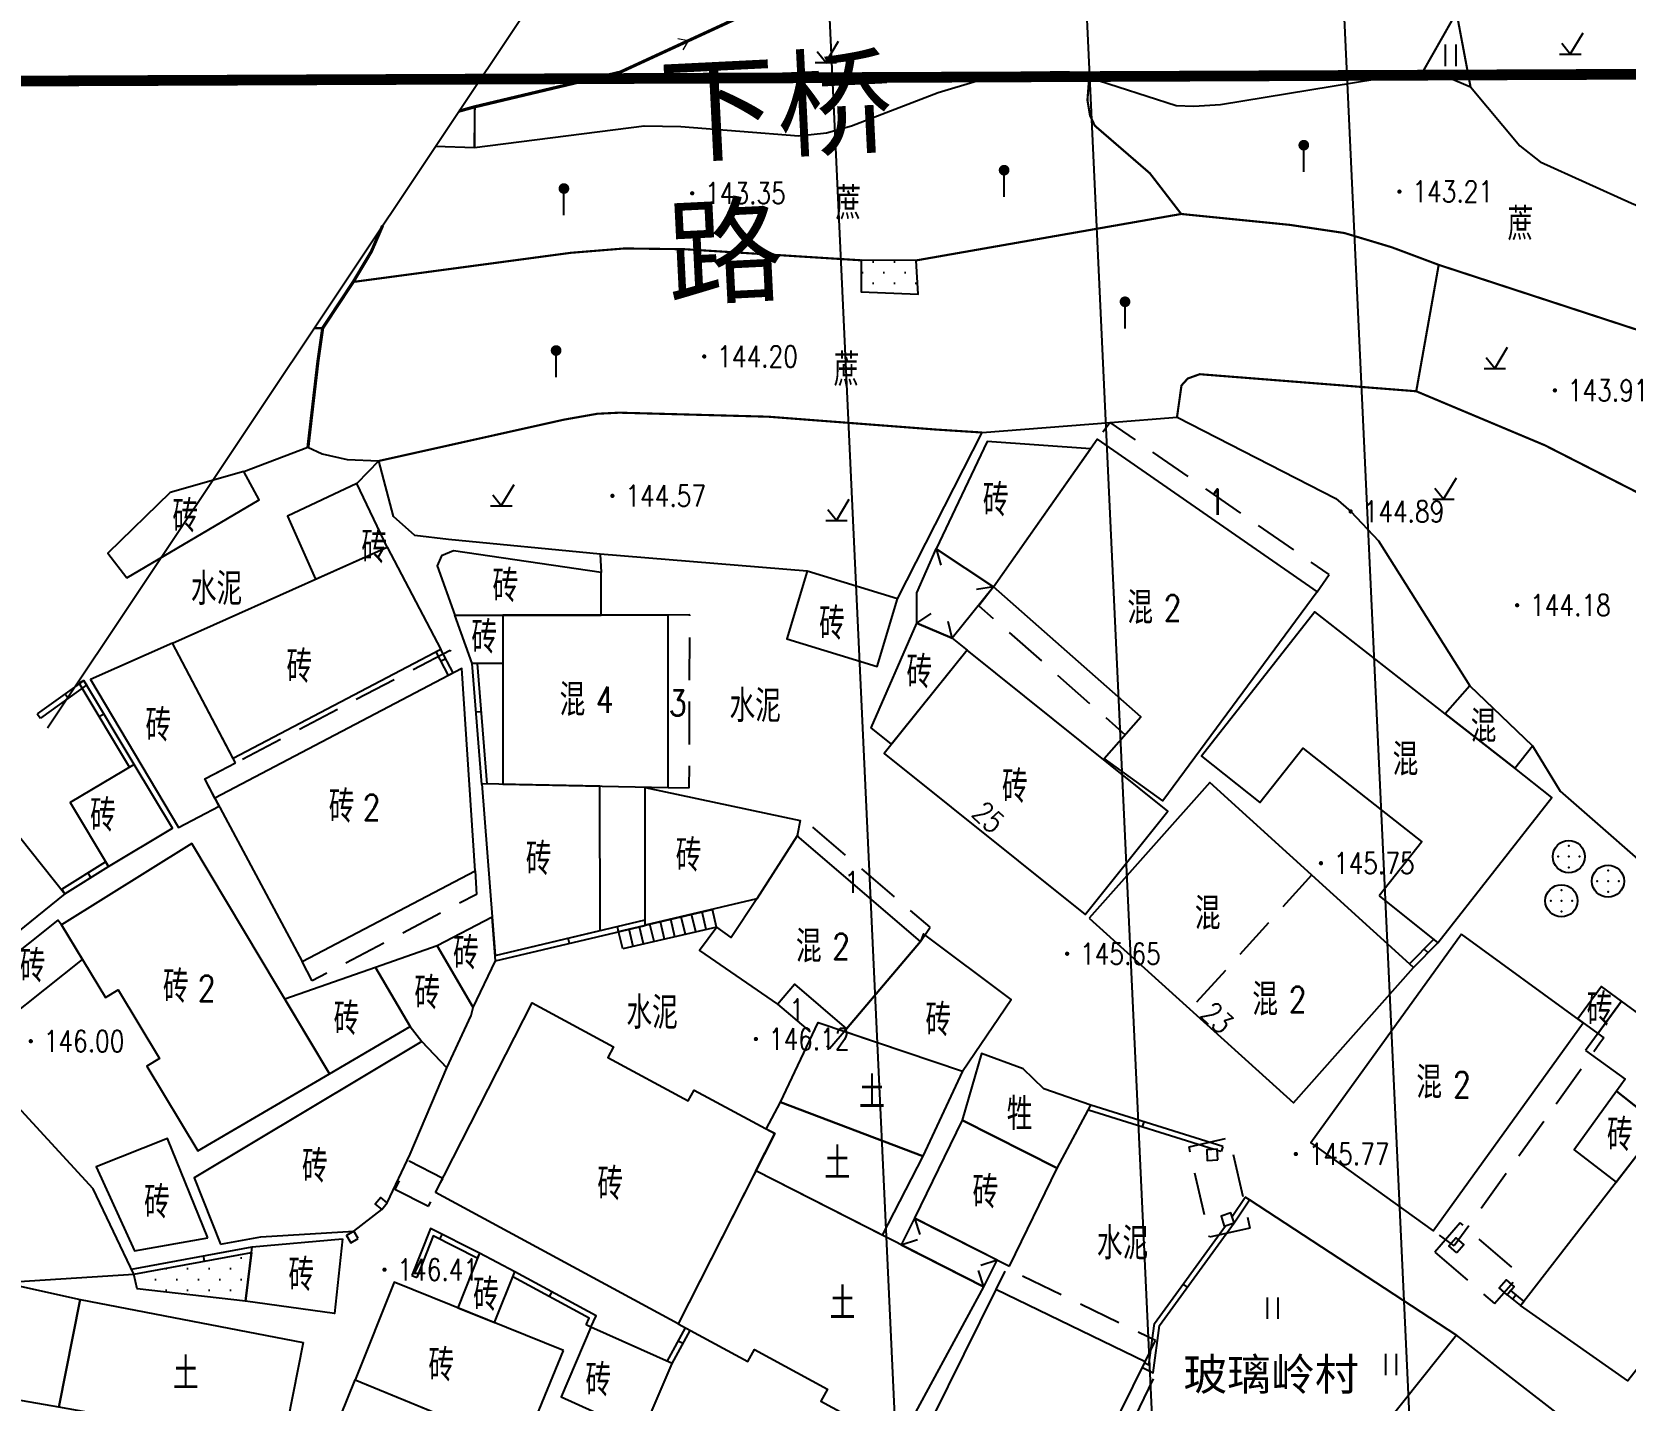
# Model space of a CAD drawing. Extents: x 529262 to 576451, y 2694391 to 2717535.
# Drawn here: x 567209.2 to 567283.6, y 2709296.9 to 2709360.8 of the extents above; entities that cross this region are included whole.
import ezdxf
from ezdxf.enums import TextEntityAlignment as Align
from ezdxf.xclip import XClip

# ---------------------------------------------------------------- set-up
doc = ezdxf.new("R2010")
doc.units = 0
doc.header["$XCLIPFRAME"] = 0
doc.linetypes.add('X3', pattern=[5, 4, -1])
doc.linetypes.add('X5', pattern=[3, 2, -1])
for name, color, linetype in [('DLDW', 8, 'Continuous'), ('DLSS', 4, 'Continuous'), ('DMTZ', 8, 'Continuous'), ('GCD', 8, 'Continuous'), ('JMD', 8, 'Continuous'), ('PP-COM', 7, 'Continuous'), ('RD-中线', 40, 'Continuous'), ('RD-红线', 7, 'Continuous'), ('RD-路名', 7, 'Continuous'), ('ZBTZ', 8, 'Continuous'), ('ZJ', 7, 'Continuous')]:
    doc.layers.add(name, color=color, linetype=linetype)
doc.layers.add('SXSS', color=5, linetype='Continuous', lineweight=0)
doc.styles.add('HZ', font='rs.shx', dxfattribs={"width": 0.8, "bigfont": 'hztxt.shx'})
doc.styles.add('宋体', font='', dxfattribs={"width": 0.75})
doc.styles.add('黑体', font='simhei.ttf')
doc.styles.get('宋体').set_extended_font_data('SimSun')
doc.linetypes.add('10421', pattern='A,2,[150,AAA.SHX,S=0.5,R=0,X=0,Y=0.5],1e-11', length=2)
doc.linetypes.add('10422', pattern='A,0.75,[150,AAA.SHX,S=0.5,R=0,X=0,Y=0.5],1.5,[177,AAA.SHX,S=1,R=0,X=0,Y=0.4],0.75', length=3)
doc.linetypes.add('1161', pattern='A,0,[149,AAA.SHX,S=0.15,R=0,X=0,Y=0],-1.6', length=1.6)
pattern_1 = [(0, (114.99765, 2.56804), (0.5, 0.5), [0, -1]), (0, (115.49765, 3.06804), (0.5, 0.5), [0, -1])]

# ---------------------------------------------------------------- blocks, each defined once
blk = doc.blocks.new('A$C19FD0107')
at = {"layer": 'RD-中线', "color": 8, "linetype": 'Continuous', "flags": 128}
blk.add_lwpolyline([(-3741.979, 15023.644), (-3727.148, 14704.886)], dxfattribs=at)
for points in [[(-4490.734, 14139.438, 0), (-4490.29, 14139.417)], [(-3818.251, 14086.168, 0), (-3817.74, 14086.169)]]:
    blk.add_lwpolyline(points, format="xyb", dxfattribs=at)
at = {"layer": 'RD-红线', "color": 8, "linetype": 'Continuous', "flags": 128}
for points in [[(-3752.515, 14991.884), (-3752.375, 14988.885), (-3740.657, 14737.033)], [(-3728.443, 14990.906), (-3728.303, 14987.898), (-3716.615, 14736.686)]]:
    blk.add_lwpolyline(points, dxfattribs=at)
blk = doc.blocks.new('gc123')
at = {"color": 8}
for p, q in [((0, 0), (1.2, 2)), ((-1, 0), (1, 0)), ((0, 0), (-0.8, 1))]:
    blk.add_line(p, q, dxfattribs=at)
blk = doc.blocks.new('gc178')
at = {"color": 8, "linetype": 'Continuous'}
blk.add_circle((0, 0), 1.5, dxfattribs=at)
for p in [(-1, 0), (0, 1), (0, 0), (1, 0), (0, -1)]:
    blk.add_point(p, dxfattribs=at)
blk = doc.blocks.new('gc121')
at = {"color": 8}
for p, q in [((-0.5, -1), (-0.5, 1)), ((0.5, -1), (0.5, 1))]:
    blk.add_line(p, q, dxfattribs=at)
blk = doc.blocks.new('gc165')
at = {"color": 8}
blk.add_line((0, 0), (0, 2), dxfattribs=at)
at = {"color": 8, "const_width": 0.5}
blk.add_lwpolyline([(-0.25, 2.5, 1), (0.25, 2.5, 1)], format="xyb", close=True, dxfattribs=at)
blk = doc.blocks.new('gc086')
at = {"color": 8}
for p, q in [((0, 0), (7, 0)), ((7, 0), (6.18, 0.57)), ((7, 0), (6.18, -0.57))]:
    blk.add_line(p, q, dxfattribs=at)
blk = doc.blocks.new('GC200')
at = {"linetype": 'Continuous', "const_width": 0.2, "flags": 128}
blk.add_lwpolyline([(-0.1, 0, 1), (0.1, 0, 1)], format="xyb", close=True, dxfattribs=at)

msp = doc.modelspace()

# ---------------------------------------------------------------- hatches: boundary and pattern name
at = {"layer": 'DLDW', "linetype": 'Continuous'}
h = msp.add_hatch(dxfattribs=at)
h.set_pattern_fill('1061', color=256, scale=0.5, style=0)
h.set_pattern_definition(pattern_1)
h.paths.add_polyline_path([(567247.94, 2709350.136), (567247.946, 2709348.669), (567250.607, 2709348.56), (567250.502, 2709350.13)])
h = msp.add_hatch(dxfattribs=at)
h.set_pattern_fill('1061', color=256, scale=0.5, style=0)
h.set_pattern_definition(pattern_1)
h.paths.add_polyline_path([(567219.204, 2709301.553), (567214.141, 2709302.118), (567213.987, 2709302.804), (567219.485, 2709303.826)])

# ---------------------------------------------------------------- linework, layer by layer
at = {"color": 8, "linetype": 'Continuous', "flags": 128}
msp.add_lwpolyline([(567209.956, 2709328.306), (567242.359, 2709376.873), (567237.386, 2709487.838), (567226.241, 2709566.338), (567250.471, 2709637.466), (567310.691, 2709648.291), (567365.176, 2709659.753), (567568.23, 2709904.38), (567652.452, 2709866.094), (567570.025, 2709683.533), (567490.632, 2709613.794), (567456.674, 2709542.126), (567415.71, 2709492.593), (567416.103, 2709370.575), (567398.267, 2709255.857), (567341.513, 2709220.051), (567319.6, 2709121.447), (567354.869, 2709007.157), (567377.977, 2708907.793), (567342.698, 2708646.362), (567189.906, 2708654.057), (567219.676, 2708986.987), (567146.446, 2709250.882)], dxfattribs=at)
at = {"const_width": 0.5}
msp.add_lwpolyline([(567047.338, 2709357.825), (567047.547, 2708657.021), (567373.419, 2708657.069), (567373.438, 2708730.216), (567619.122, 2708730.227), (567619.011, 2709360.226), (567047.338, 2709357.825)], dxfattribs=at)
at = {"layer": 'DLDW', "linetype": 'Continuous', "flags": 128}
for points, elevation in [([(567247.94, 2709350.136), (567247.946, 2709348.669), (567250.607, 2709348.56), (567250.502, 2709350.13)], 143.885), ([(567257.086, 2709307.759), (567258.665, 2709310.696), (567256.463, 2709311.464), (567255.502, 2709312.398), (567253.554, 2709313.111), (567252.652, 2709310.003)], 146.521), ([(567219.204, 2709301.553), (567214.141, 2709302.118), (567213.987, 2709302.804), (567219.485, 2709303.826)], 146.563)]:
    msp.add_lwpolyline(points, close=True, dxfattribs=dict(at, elevation=elevation))
at = {"layer": 'DLSS', "linetype": 'X3', "const_width": 0.15, "elevation": 143.883, "flags": 128}
msp.add_lwpolyline([(567225.597, 2709351.749), (567225.069, 2709350.534), (567224.225, 2709349.125), (567222.801, 2709346.97), (567222.579, 2709345.418), (567222.115, 2709341.419)], dxfattribs=at)
at = {"layer": 'DMTZ', "linetype": '10421', "flags": 128}
for points, elevation in [([(567229.886, 2709355.403), (567237.805, 2709356.41), (567239.521, 2709356.381), (567245.029, 2709355.945), (567246.314, 2709356.081), (567247.484, 2709356.406), (567251.526, 2709357.965), (567253.355, 2709358.506), (567254.45, 2709358.701), (567256.755, 2709358.929), (567257.649, 2709358.928), (567258.582, 2709358.666), (567262.641, 2709357.366), (567263.47, 2709357.335), (567264.712, 2709357.407), (567273.056, 2709358.774), (567274.122, 2709358.874), (567275.325, 2709358.681), (567276.384, 2709358.239), (567278.693, 2709355.472), (567279.64, 2709354.738), (567283.906, 2709352.797), (567289.261, 2709350.547), (567290.878, 2709349.55)], 143.508), ([(567228.073, 2709355.461), (567229.886, 2709355.403)], 144.048)]:
    msp.add_lwpolyline(points, dxfattribs=dict(at, elevation=elevation))
at = {"layer": 'DMTZ', "linetype": '10422', "flags": 128}
for points, elevation in [([(567253.584, 2709342.098), (567259.565, 2709342.563)], 144.486), ([(567259.565, 2709342.563), (567262.683, 2709342.815), (567270.09, 2709339.019), (567270.791, 2709338.412), (567272.084, 2709337.042), (567276.352, 2709330.275), (567279.277, 2709327.479)], 144.496), ([(567279.277, 2709327.479), (567280.573, 2709325.349), (567285.937, 2709320.657), (567290.179, 2709319.345), (567289.962, 2709316.06)], 144.899)]:
    msp.add_lwpolyline(points, dxfattribs=dict(at, elevation=elevation))
at = {"layer": 'DMTZ', "linetype": '10421', "flags": 128}
msp.add_lwpolyline([(567256.826, 2709288.943), (567258.584, 2709291.708), (567261.589, 2709297.917)], dxfattribs=at)
at = {"layer": 'JMD', "linetype": 'Continuous'}
for p, q in [((567251.441, 2709336.669), (567251.665, 2709335.901)), ((567254.109, 2709334.89), (567253.318, 2709334.768)), ((567250.538, 2709333.202), (567251.206, 2709333.644)), ((567252.191, 2709332.496), (567251.996, 2709333.272)), ((567228.317, 2709331.975), (567228.096, 2709331.859)), ((567228.548, 2709331.536, 145.412), (567228.326, 2709331.42, 145.412)), ((567211.65, 2709330.522), (567211.435, 2709330.394)), ((567211.65, 2709330.522), (567211.795, 2709330.319)), ((567228.894, 2709330.877), (567228.672, 2709330.761)), ((567210.781, 2709329.901), (567210.926, 2709329.697)), ((567209.478, 2709328.969), (567209.623, 2709328.766)), ((567212.588, 2709328.956), (567212.373, 2709328.827)), ((567230.212, 2709329.062), (567229.963, 2709329.042)), ((567213.995, 2709326.606), (567213.781, 2709326.477)), ((567211.979, 2709321.33), (567211.847, 2709321.542)), ((567212.795, 2709321.839), (567212.662, 2709322.051)), ((567210.757, 2709320.566), (567210.624, 2709320.778)), ((567236.618, 2709318.798), (567240.997, 2709319.838)), ((567238.269, 2709318.335), (567238.077, 2709319.145)), ((567238.757, 2709318.447), (567238.564, 2709319.26)), ((567239.244, 2709318.559), (567239.05, 2709319.376)), ((567239.731, 2709318.672), (567239.536, 2709319.491)), ((567240.218, 2709318.784), (567240.023, 2709319.607)), ((567240.705, 2709318.896), (567240.509, 2709319.722)), ((567241.193, 2709319.009), (567240.996, 2709319.838)), ((567234.316, 2709318.252), (567234.258, 2709318.495)), ((567236.615, 2709318.797), (567236.557, 2709319.041)), ((567236.808, 2709317.998), (567236.618, 2709318.798)), ((567241.194, 2709319.009), (567236.808, 2709317.998)), ((567237.295, 2709318.11), (567237.104, 2709318.914)), ((567237.782, 2709318.223), (567237.591, 2709319.029)), ((567274.857, 2709318.277), (567274.678, 2709318.452)), ((567274.401, 2709317.813), (567274.222, 2709317.988)), ((567273.717, 2709317.117), (567273.538, 2709317.292)), ((567261.127, 2709309.926), (567261.052, 2709309.687)), ((567264.82, 2709308.77), (567264.745, 2709308.531)), ((567266.073, 2709306.272), (567265.866, 2709306.412)), ((567266.073, 2709306.272), (567265.866, 2709306.412)), ((567250.43, 2709305.42), (567250.678, 2709304.66)), ((567228.369, 2709304.669), (567228.257, 2709304.446)), ((567249.802, 2709304.186), (567250.562, 2709304.434)), ((567217.286, 2709303.417, 146.302), (567217.24, 2709303.663, 146.302)), ((567230.127, 2709303.784), (567230.014, 2709303.561)), ((567253.664, 2709302.221), (567253.415, 2709302.981)), ((567254.293, 2709303.465), (567253.533, 2709303.215)), ((567226.958, 2709302.754), (567227.19, 2709302.661)), ((567263.167, 2709302.196, 147.416), (567262.964, 2709302.343, 147.416)), ((567278.1, 2709301.845), (567278.257, 2709302.04)), ((567233.492, 2709301.989), (567233.372, 2709301.769)), ((567278.349, 2709301.644), (567278.506, 2709301.838)), ((567278.723, 2709301.342), (567278.88, 2709301.537)), ((567235.321, 2709300.343), (567235.094, 2709300.449)), ((567239.614, 2709299.566, 147.188), (567239.394, 2709299.685, 147.188))]:
    msp.add_line(p, q, dxfattribs=at)
at = {"layer": 'JMD', "linetype": 'X5', "flags": 128}
for points, elevation in [([(567269.229, 2709334.657), (567269.789, 2709335.464), (567259.565, 2709342.563), (567258.961, 2709341.786)], 145.742), ([(567254.109, 2709334.89), (567253.436, 2709334.001), (567260.264, 2709327.987)], 147.11), ([(567238.937, 2709325.522), (567239.916, 2709325.513), (567239.942, 2709333.58), (567238.937, 2709333.569)], 145.389), ([(567217.773, 2709325.034), (567217.301, 2709325.931), (567228.746, 2709331.944), (567229.295, 2709331.088)], 145.393), ([(567250.711, 2709318.337), (567251.159, 2709319.007), (567245.453, 2709323.86), (567244.954, 2709323.273)], 146.492), ([(567229.913, 2709321.642), (567229.985, 2709320.538), (567222.308, 2709316.504), (567221.837, 2709317.401)], 149.996), ([(567268.962, 2709321.441), (567263.298, 2709315.173)], 145.857), ([(567244.029, 2709315.416), (567246.465, 2709313.344), (567247.25, 2709314.268)], 146.127), ([(567281.644, 2709314.538), (567282.61, 2709313.843), (567282.429, 2709313.59), (567275.627, 2709304.129), (567274.64, 2709304.839)], 147.528), ([(567261.203, 2709298.717), (567261.682, 2709299.707), (567254.705, 2709303.088), (567254.226, 2709302.098)], 146.685)]:
    msp.add_lwpolyline(points, dxfattribs=dict(at, elevation=elevation))
at = {"layer": 'JMD', "linetype": 'Continuous', "flags": 128}
for points, elevation in [([(567258.645, 2709341.337), (567253.826, 2709341.682), (567251.441, 2709336.669), (567254.109, 2709334.89)], 147.11), ([(567254.109, 2709334.89), (567258.961, 2709341.786), (567269.229, 2709334.657), (567262.028, 2709324.908), (567259.287, 2709326.877), (567260.999, 2709328.822)], 147.11), ([(567213.665, 2709335.315), (567219.839, 2709338.959), (567219.116, 2709340.276), (567215.687, 2709339.304), (567212.776, 2709336.469)], 144.87), ([(567225.809, 2709336.749), (567224.399, 2709339.714), (567221.158, 2709338.189), (567222.47, 2709335.255)], 145.412), ([(567225.809, 2709336.749), (567228.317, 2709331.975), (567218.618, 2709326.879), (567215.788, 2709332.266)], 145.412), ([(567235.805, 2709333.569), (567235.805, 2709335.567), (567228.902, 2709336.575), (567228.341, 2709336.348), (567228.145, 2709335.869), (567228.974, 2709333.569), (567231.218, 2709333.569)], 145.043), ([(567254.109, 2709334.89), (567252.191, 2709332.496), (567250.538, 2709333.202), (567250.536, 2709334.607), (567251.441, 2709336.669)], 147.11), ([(567249.641, 2709334.341), (567245.419, 2709335.631), (567244.467, 2709332.467), (567248.689, 2709331.177)], 145.287), ([(567229.785, 2709331.309), (567228.974, 2709333.569), (567231.218, 2709333.569), (567231.218, 2709331.309)], 147.476), ([(567272.122, 2709320.472), (567274.857, 2709318.277), (567280.174, 2709325.066), (567278.448, 2709326.43), (567275.208, 2709328.961), (567269.119, 2709333.724), (567263.829, 2709326.99), (567266.556, 2709324.827), (567268.562, 2709327.366), (567274.107, 2709322.986)], 145.742), ([(567250.538, 2709333.202), (567252.191, 2709332.496), (567252.881, 2709331.943), (567249.357, 2709327.546), (567248.41, 2709328.305)], 144.719), ([(567218.724, 2709326.678), (567215.788, 2709332.266), (567211.964, 2709330.575), (567216.074, 2709323.653), (567217.97, 2709324.663), (567217.301, 2709325.931)], 148.068), ([(567229.913, 2709321.642), (567229.295, 2709331.088), (567217.773, 2709325.034), (567221.837, 2709317.401)], 149.996), ([(567278.448, 2709326.43), (567279.277, 2709327.479), (567276.352, 2709330.275), (567275.208, 2709328.961)], 145.742), ([(567212.795, 2709321.839), (567215.783, 2709323.621), (567213.995, 2709326.606), (567211.007, 2709324.824)], 147.009), ([(567199.732, 2709321.408), (567206.032, 2709326.493), (567210.757, 2709320.566), (567207.559, 2709317.985), (567207.826, 2709317.654), (567204.734, 2709315.055)], 144.935), ([(567235.76, 2709318.852), (567235.738, 2709325.586), (567230.228, 2709325.697), (567230.848, 2709317.686)], 146.567), ([(567237.856, 2709319.097), (567237.856, 2709325.522), (567245.088, 2709323.993), (567244.954, 2709323.273), (567243.066, 2709320.328)], 147.923), ([(567258.588, 2709319.429), (567268.126, 2709310.81), (567273.717, 2709317.117), (567264.208, 2709325.765)], 145.857), ([(567216.692, 2709322.92), (567210.608, 2709319.119), (567212.66, 2709315.72), (567213.249, 2709316.075), (567215.183, 2709312.871), (567214.595, 2709312.515), (567216.974, 2709308.574), (567223.116, 2709312.165)], 147.385), ([(567250.711, 2709318.337), (567244.954, 2709323.273), (567243.066, 2709320.328), (567241.876, 2709318.52), (567241.876, 2709318.52), (567241.194, 2709319.009), (567240.394, 2709317.911), (567244.029, 2709315.416), (567244.826, 2709316.347), (567247.25, 2709314.268)], 146.492), ([(567210.608, 2709319.119), (567210.439, 2709319.33), (567207.751, 2709317.188), (567206.906, 2709316.163), (567208.078, 2709314.692), (567211.591, 2709317.491)], 147.464), ([(567229.821, 2709315.258), (567230.868, 2709317.434), (567230.709, 2709319.48), (567228.14, 2709318.14)], 146.58), ([(567252.669, 2709312.292), (567254.935, 2709315.635), (567250.848, 2709318.697), (567250.711, 2709318.337), (567247.25, 2709314.268), (567247.149, 2709314.15), (567248.701, 2709313.627)], 146.135), ([(567275.971, 2709318.684), (567268.936, 2709308.94), (567274.64, 2709304.839), (567281.644, 2709314.538)], 145.968), ([(567229.821, 2709315.258), (567228.14, 2709318.14), (567225.271, 2709317.131), (567226.886, 2709314.368), (567227.437, 2709313.675), (567228.593, 2709312.441), (567229.731, 2709314.88)], 145.085), ([(567226.886, 2709314.368), (567225.271, 2709317.131), (567221.039, 2709315.642), (567223.116, 2709312.165)], 146.204), ([(567228.073, 2709306.629), (567232.576, 2709315.479), (567236.382, 2709313.426), (567236.111, 2709312.924), (567239.865, 2709310.899), (567240.136, 2709311.401), (567243.905, 2709309.369), (567239.392, 2709300.491)], 147.87), ([(567281.751, 2709313.253), (567283.608, 2709311.914), (567283.206, 2709311.356), (567285.406, 2709309.612), (567287.496, 2709312.587), (567283.434, 2709315.556)], 145.488), ([(567244.18, 2709310.831), (567245.933, 2709314.559), (567252.669, 2709312.292), (567250.81, 2709308.32)], 146.135), ([(567218.033, 2709304.204), (567219.921, 2709304.557), (567224.249, 2709304.82), (567225.564, 2709305.835), (567225.814, 2709306.14), (567226.879, 2709308.411), (567228.593, 2709312.441), (567227.437, 2709313.675), (567216.801, 2709307.3)], 146.596), ([(567207.906, 2709302.415), (567213.987, 2709302.804), (567212.094, 2709306.8), (567207.146, 2709312.168), (567200.363, 2709308.023), (567199.487, 2709307.253), (567203.93, 2709304.926)], 145.73), ([(567285.22, 2709309.743), (567283.206, 2709311.356), (567281.229, 2709308.613), (567283.179, 2709307.105)], 145.271), ([(567250.81, 2709308.32), (567248.917, 2709304.636), (567243.023, 2709307.635), (567243.905, 2709309.369), (567243.507, 2709309.584), (567244.18, 2709310.831)], 146.135), ([(567254.864, 2709303.176), (567257.086, 2709307.759), (567252.652, 2709310.003), (567250.43, 2709305.42)], 146.594), ([(567290.22, 2709306.232), (567288.008, 2709303.334), (567287.597, 2709303.652), (567285.543, 2709300.995), (567285.96, 2709300.673), (567283.723, 2709297.831), (567278.723, 2709301.342), (567285.22, 2709309.743)], 145.271), ([(567217.439, 2709304.507), (567215.56, 2709309.144), (567212.229, 2709307.815), (567214.01, 2709303.897)], 146.534), ([(567264.587, 2709308.154), (567264.559, 2709308.645), (567264.08, 2709308.611), (567264.096, 2709308.123)], 145.965), ([(567253.664, 2709302.221), (567243.023, 2709307.635), (567239.392, 2709300.491), (567242.645, 2709298.727), (567242.953, 2709299.296), (567246.365, 2709297.445), (567246.057, 2709296.877), (567249.696, 2709294.904)], 148.395), ([(567225.814, 2709306.14), (567225.509, 2709306.39), (567225.259, 2709306.085), (567225.564, 2709305.835)], 146.428), ([(567253.664, 2709302.221), (567254.293, 2709303.465), (567250.43, 2709305.42), (567249.802, 2709304.186)], 148.395), ([(567265.346, 2709305.2), (567265.201, 2709305.67), (567264.744, 2709305.522), (567264.889, 2709305.052)], 146.095), ([(567223.734, 2709304.464), (567223.36, 2709300.972), (567219.204, 2709301.553), (567219.517, 2709304.083)], 146.811), ([(567224.452, 2709304.482), (567224.249, 2709304.82), (567223.911, 2709304.617), (567224.114, 2709304.279)], 146.386), ([(567275.744, 2709303.807), (567275.372, 2709304.129), (567275.694, 2709304.501), (567276.066, 2709304.179)], 145.732), ([(567230.127, 2709303.784), (567229.104, 2709301.237), (567230.821, 2709300.548), (567231.774, 2709302.922)], 146.676), ([(567211.475, 2709301.632), (567210.479, 2709296.606), (567206.712, 2709297.252), (567207.906, 2709302.415)], 146.158), ([(567234.047, 2709299.253), (567226.136, 2709302.429), (567224.325, 2709297.873), (567232.156, 2709294.654)], 146.977), ([(567249.755, 2709293.062), (567256.731, 2709289.662), (567261.203, 2709298.717), (567254.226, 2709302.098)], 146.667), ([(567278.1, 2709301.845), (567277.728, 2709302.167), (567278.05, 2709302.539), (567278.422, 2709302.217)], 145.597), ([(567221.889, 2709299.628), (567220.924, 2709294.742), (567210.479, 2709296.606), (567211.475, 2709301.632)], 146.231), ([(567237.718, 2709295.38), (567239.109, 2709298.634), (567235.321, 2709300.343), (567233.93, 2709297.089)], 147.618), ([(567282.532, 2709294.681), (567275.732, 2709299.959), (567269.072, 2709291.604), (567275.831, 2709286.369)], 145.632), ([(567232.863, 2709287.481), (567221.936, 2709291.973), (567224.325, 2709297.873), (567235.252, 2709293.381)], 146.898)]:
    msp.add_lwpolyline(points, close=True, dxfattribs=dict(at, elevation=elevation))
for points in [[(567238.937, 2709333.569), (567231.218, 2709333.569), (567231.218, 2709325.677), (567238.937, 2709325.522)], [(567252.881, 2709331.943), (567249.017, 2709327.121), (567258.397, 2709319.605), (567262.261, 2709324.427)], [(567283.434, 2709315.556), (567282.496, 2709316.242), (567281.387, 2709314.725), (567281.644, 2709314.538), (567282.33, 2709314.045)]]:
    msp.add_lwpolyline(points, close=True, dxfattribs=at)
for points, elevation in [([(567228.672, 2709330.761), (567228.096, 2709331.859)], 145.412), ([(567228.894, 2709330.877), (567228.317, 2709331.975)], 145.412), ([(567261.07, 2709298.448), (567261.575, 2709298.199), (567261.873, 2709300.412), (567265.346, 2709305.2), (567266.073, 2709306.272)], 147.416), ([(567265.251, 2709305.506), (567265.866, 2709306.412)], 147.416), ([(567261.181, 2709298.672), (567261.373, 2709298.577), (567261.633, 2709300.508), (567264.942, 2709305.069)], 147.416), ([(567213.876, 2709303.038), (567219.517, 2709304.086)], 146.302), ([(567213.987, 2709302.804), (567219.485, 2709303.826)], 146.302), ([(567238.88, 2709298.737), (567239.731, 2709300.307)], 147.188), ([(567239.109, 2709298.634), (567239.951, 2709300.188)], 147.188)]:
    msp.add_lwpolyline(points, dxfattribs=dict(at, elevation=elevation))
for points in [[(567230.23, 2709325.672), (567229.784, 2709331.309)], [(567230.479, 2709325.692), (567230.035, 2709331.309)], [(567211.65, 2709330.522), (567209.478, 2709328.969)], [(567211.795, 2709330.319), (567209.623, 2709328.766)], [(567213.781, 2709326.477), (567211.435, 2709330.394)], [(567213.995, 2709326.606), (567211.65, 2709330.522)], [(567210.624, 2709320.778), (567212.662, 2709322.051)], [(567210.757, 2709320.566), (567212.795, 2709321.839)], [(567230.848, 2709317.686), (567237.856, 2709319.349)], [(567230.868, 2709317.434), (567237.856, 2709319.092)], [(567273.538, 2709317.292), (567274.678, 2709318.452)], [(567273.717, 2709317.117), (567274.857, 2709318.277)], [(567264.414, 2709308.635), (567258.544, 2709310.472)], [(567264.82, 2709308.77), (567258.665, 2709310.696)], [(567264.745, 2709308.531), (567264.562, 2709308.589)], [(567230.127, 2709303.784), (567227.836, 2709304.938), (567226.958, 2709302.754)], [(567230.014, 2709303.561), (567227.966, 2709304.592), (567227.19, 2709302.661)], [(567235.321, 2709300.343), (567235.565, 2709300.862), (567231.774, 2709302.922)], [(567235.094, 2709300.449), (567235.238, 2709300.755), (567231.68, 2709302.688)], [(567278.257, 2709302.04), (567278.88, 2709301.537)], [(567278.1, 2709301.845), (567278.723, 2709301.342)]]:
    msp.add_lwpolyline(points, dxfattribs=at)
at = {"layer": 'JMD', "linetype": 'X5', "flags": 128}
for points, elevation in [([(567266.084, 2709304.962), (567264.2, 2709304.535), (567263.245, 2709308.755), (567265.13, 2709309.181)], 146.095), ([(567226.171, 2709306.78), (567227.743, 2709305.98), (567228.403, 2709307.278), (567226.831, 2709308.078)], 147.127)]:
    msp.add_lwpolyline(points, close=True, dxfattribs=dict(at, elevation=elevation))
msp.add_lwpolyline([(567274.718, 2709303.83), (567277.511, 2709301.439), (567278.701, 2709302.811), (567275.908, 2709305.202)], close=True, dxfattribs=at)
at = {"layer": 'SXSS', "color": 8, "linetype": 'Continuous', "const_width": 0.15, "flags": 128}
for points, elevation in [([(567229.902, 2709357.301), (567236.689, 2709358.917), (567249.317, 2709364.747), (567255.647, 2709369.148), (567258.415, 2709371.444), (567262.819, 2709377.854), (567265.961, 2709383.633), (567269.396, 2709394.172), (567269.868, 2709395.099), (567271.44, 2709397.971)], 143.118), ([(567229.166, 2709357.099), (567229.902, 2709357.301)], 143.877)]:
    msp.add_lwpolyline(points, dxfattribs=dict(at, elevation=elevation))
at = {"layer": 'ZBTZ', "linetype": 'Continuous', "const_width": 0.1, "flags": 128}
for points, elevation in [([(567276.384, 2709358.239), (567275.732, 2709361.705), (567274.122, 2709358.874)], 143.468), ([(567258.582, 2709358.666), (567258.502, 2709357.608), (567258.621, 2709356.898), (567258.848, 2709356.418), (567261.418, 2709354.196), (567262.88, 2709352.298), (567267.952, 2709351.789), (567270.492, 2709351.41), (567272.696, 2709350.748), (567274.9, 2709349.923), (567285.142, 2709346.572), (567286.405, 2709346.068), (567290.596, 2709343.721)], 143.721), ([(567229.886, 2709355.403), (567229.902, 2709357.301)], 143.628), ([(567262.88, 2709352.298), (567250.502, 2709350.13)], 143.804), ([(567247.94, 2709350.136), (567239.695, 2709350.653), (567236.893, 2709350.689), (567234.379, 2709350.485), (567224.225, 2709349.125)], 143.885), ([(567289.58, 2709336.543), (567279.854, 2709341.502), (567273.851, 2709344.023), (567274.9, 2709349.923)], 143.906), ([(567222.801, 2709346.97), (567222.408, 2709346.97)], 144.127), ([(567273.851, 2709344.023), (567263.743, 2709344.819), (567263.185, 2709344.617), (567262.892, 2709344.294), (567262.683, 2709342.815)], 143.991), ([(567225.419, 2709340.769), (567234.078, 2709342.7), (567235.619, 2709342.972), (567236.641, 2709343.023), (567243.6, 2709342.835), (567251.429, 2709342.236), (567253.584, 2709342.098)], 144.299)]:
    msp.add_lwpolyline(points, dxfattribs=dict(at, elevation=elevation))
at = {"layer": 'ZBTZ', "linetype": '1161', "flags": 128}
for points, elevation in [([(567249.641, 2709334.341), (567253.584, 2709342.098)], 145.287), ([(567219.116, 2709340.276), (567222.115, 2709341.419)], 144.295), ([(567222.115, 2709341.419), (567222.784, 2709341.102), (567223.942, 2709340.844), (567225.419, 2709340.769), (567224.399, 2709339.714)], 144.299), ([(567235.75, 2709336.423), (567228.67, 2709337.106), (567227.1, 2709337.286), (567226.113, 2709338.183), (567225.419, 2709340.769)], 144.993), ([(567245.419, 2709335.631), (567235.75, 2709336.423), (567235.805, 2709335.567)], 144.993), ([(567275.742, 2709299.945), (567266.073, 2709306.272)], 145.777)]:
    msp.add_lwpolyline(points, dxfattribs=dict(at, elevation=elevation))

# ---------------------------------------------------------------- block references
at = {"layer": 'DLDW', "linetype": 'Continuous', "xscale": 0.5, "yscale": 0.5, "zscale": 0.5}
for p in [(567280.971, 2709322.299), (567282.803, 2709321.155), (567280.627, 2709320.239)]:
    msp.add_blockref('gc178', p, dxfattribs=at)
at = {"layer": 'GCD', "linetype": 'Continuous'}
ref = msp.add_blockref('GC200', (567240.051, 2709353.264, 143.35), dxfattribs=dict(at, xscale=0.5, yscale=0.5, zscale=0.5))
ref.add_attrib('height', '143.35', dxfattribs={"linetype": 'Continuous', "height": 1, "style": 'HZ', "width": 0.8}).set_placement((567240.651, 2709353.264, 143.35), align=Align.MIDDLE_LEFT)
ref = msp.add_blockref('GC200', (567273.066, 2709353.342, 143.21), dxfattribs=dict(at, xscale=0.5, yscale=0.5, zscale=0.5))
ref.add_attrib('height', '143.21', dxfattribs={"linetype": 'Continuous', "height": 1, "style": 'HZ', "width": 0.8}).set_placement((567273.666, 2709353.342, 143.21), align=Align.MIDDLE_LEFT)
ref = msp.add_blockref('GC200', (567240.614, 2709345.647, 144.197), dxfattribs=dict(at, xscale=0.5, yscale=0.5, zscale=0.5))
ref.add_attrib('height', '144.20', dxfattribs={"linetype": 'Continuous', "height": 1, "style": 'HZ', "width": 0.8}).set_placement((567241.214, 2709345.647, 144.197), align=Align.MIDDLE_LEFT)
ref = msp.add_blockref('GC200', (567280.325, 2709344.064, 143.913), dxfattribs=dict(at, xscale=0.5, yscale=0.5, zscale=0.5))
ref.add_attrib('height', '143.91', dxfattribs={"linetype": 'Continuous', "height": 1, "style": 'HZ', "width": 0.8}).set_placement((567280.925, 2709344.064, 143.913), align=Align.MIDDLE_LEFT)
ref = msp.add_blockref('GC200', (567236.328, 2709339.141, 144.568), dxfattribs=dict(at, xscale=0.5, yscale=0.5, zscale=0.5))
ref.add_attrib('height', '144.57', dxfattribs={"linetype": 'Continuous', "height": 1, "style": 'HZ', "width": 0.8}).set_placement((567236.928, 2709339.141, 144.568), align=Align.MIDDLE_LEFT)
ref = msp.add_blockref('GC200', (567270.791, 2709338.412, 144.888), dxfattribs=dict(at, xscale=0.5, yscale=0.5, zscale=0.5))
ref.add_attrib('height', '144.89', dxfattribs={"linetype": 'Continuous', "height": 1, "style": 'HZ', "width": 0.8}).set_placement((567271.391, 2709338.412, 144.888), align=Align.MIDDLE_LEFT)
ref = msp.add_blockref('GC200', (567278.561, 2709334.035, 144.178), dxfattribs=dict(at, xscale=0.5, yscale=0.5, zscale=0.5))
ref.add_attrib('height', '144.18', dxfattribs={"linetype": 'Continuous', "height": 1, "style": 'HZ', "width": 0.8}).set_placement((567279.161, 2709334.035, 144.178), align=Align.MIDDLE_LEFT)
ref = msp.add_blockref('GC200', (567269.403, 2709321.992, 145.754), dxfattribs=dict(at, xscale=0.5, yscale=0.5, zscale=0.5))
ref.add_attrib('height', '145.75', dxfattribs={"linetype": 'Continuous', "height": 1, "style": 'HZ', "width": 0.8}).set_placement((567270.003, 2709321.992, 145.754), align=Align.MIDDLE_LEFT)
ref = msp.add_blockref('GC200', (567257.554, 2709317.767, 145.652), dxfattribs=dict(at, xscale=0.5, yscale=0.5, zscale=0.5))
ref.add_attrib('height', '145.65', dxfattribs={"linetype": 'Continuous', "height": 1, "style": 'HZ', "width": 0.8}).set_placement((567258.154, 2709317.767, 145.652), align=Align.MIDDLE_LEFT)
ref = msp.add_blockref('GC200', (567209.175, 2709313.684, 146.004), dxfattribs=dict(at, xscale=0.5, yscale=0.5, zscale=0.5))
ref.add_attrib('height', '146.00', dxfattribs={"linetype": 'Continuous', "height": 1, "style": 'HZ', "width": 0.8}).set_placement((567209.775, 2709313.684, 146.004), align=Align.MIDDLE_LEFT)
ref = msp.add_blockref('GC200', (567243.027, 2709313.786, 146.117), dxfattribs=dict(at, xscale=0.5, yscale=0.5, zscale=0.5))
ref.add_attrib('height', '146.12', dxfattribs={"linetype": 'Continuous', "height": 1, "style": 'HZ', "width": 0.8}).set_placement((567243.627, 2709313.786, 146.117), align=Align.MIDDLE_LEFT)
ref = msp.add_blockref('GC200', (567268.232, 2709308.418, 145.766), dxfattribs=dict(at, xscale=0.5, yscale=0.5, zscale=0.5))
ref.add_attrib('height', '145.77', dxfattribs={"linetype": 'Continuous', "height": 1, "style": 'HZ', "width": 0.8}).set_placement((567268.832, 2709308.418, 145.766), align=Align.MIDDLE_LEFT)
ref = msp.add_blockref('GC200', (567225.687, 2709303.02, 146.414), dxfattribs=dict(at, xscale=0.5, yscale=0.5, zscale=0.5))
ref.add_attrib('height', '146.41', dxfattribs={"linetype": 'Continuous', "height": 1, "style": 'HZ', "width": 0.8}).set_placement((567226.287, 2709303.02, 146.414), align=Align.MIDDLE_LEFT)
at = {"layer": 'PP-COM'}
ref = msp.add_blockref('A$C19FD0107', (570997.993, 2694390.603), dxfattribs=at)
XClip(ref).set_block_clipping_path([(-9366.4383134884, 14428.6043910822), (-3328.4480743363, 17452.7484863754)])
at = {"layer": 'SXSS', "color": 8, "linetype": 'Continuous', "xscale": 0.5000000000609651, "yscale": 0.5000000000609651, "zscale": 0.5000000000609651, "rotation": 24.78147021668696}
msp.add_blockref('gc086', (567236.689, 2709358.917, 143.011), dxfattribs=at)
at = {"layer": 'ZBTZ', "linetype": 'Continuous', "xscale": 0.5, "yscale": 0.5, "zscale": 0.5}
for name, p in [('gc123', (567246.285, 2709359.368)), ('gc121', (567275.464, 2709359.704, 142.861)), ('gc123', (567281.043, 2709359.754, -142.864)), ('gc165', (567268.602, 2709354.259)), ('gc165', (567254.612, 2709353.091)), ('gc165', (567234.062, 2709352.235)), ('gc165', (567260.256, 2709346.949)), ('gc165', (567233.698, 2709344.674)), ('gc123', (567277.515, 2709345.082)), ('gc123', (567275.125, 2709338.989)), ('gc123', (567231.14, 2709338.673)), ('gc123', (567246.785, 2709337.987)), ('gc121', (567267.162, 2709301.224)), ('gc121', (567272.677, 2709298.596))]:
    msp.add_blockref(name, p, dxfattribs=at)

# ---------------------------------------------------------------- texts
at = {"layer": 'DLDW', "linetype": 'Continuous', "style": 'HZ', "width": 0.8}
msp.add_text('牲', height=1.5, dxfattribs=at).set_placement((567255.336, 2709310.364), align=Align.MIDDLE)
at = {"layer": 'JMD', "linetype": 'Continuous', "style": 'HZ', "width": 0.8}
for s, height, p in [('砖', 1.5, (567254.821, 2709338.939)), ('砖', 1.5, (567216.988, 2709338.19)), ('砖', 1.5, (567225.809, 2709336.749, 145.412)), ('砖', 1.5, (567231.932, 2709334.935)), ('混', 1.5, (567261.564, 2709333.914)), ('砖', 1.5, (567247.176, 2709333.174)), ('砖', 1.5, (567230.943, 2709332.535)), ('砖', 1.5, (567222.314, 2709331.168)), ('砖', 1.5, (567251.253, 2709330.915)), ('混', 1.5, (567235.057, 2709329.619)), ('砖', 1.5, (567215.731, 2709328.43)), ('混', 1.5, (567277.593, 2709328.381)), ('混', 1.5, (567273.946, 2709326.836)), ('砖', 1.5, (567255.713, 2709325.565)), ('砖', 1.5, (567213.145, 2709324.222)), ('砖', 1.5, (567224.284, 2709324.635)), ('砖', 1.5, (567233.483, 2709322.191, 145.998)), ('砖', 1.5, (567240.481, 2709322.355, 145.998)), ('1', 1, (567247.851, 2709321.111)), ('混', 1.5, (567264.714, 2709319.646)), ('砖', 1.5, (567230.088, 2709317.79)), ('混', 1.5, (567246.092, 2709318.111)), ('砖', 1.5, (567209.853, 2709317.186)), ('砖', 1.5, (567216.544, 2709316.228)), ('砖', 1.5, (567228.284, 2709315.932)), ('混', 1.5, (567267.398, 2709315.632)), ('砖', 1.5, (567224.511, 2709314.729)), ('1', 1, (567245.283, 2709315.158)), ('砖', 1.5, (567252.143, 2709314.671)), ('砖', 1.5, (567283.009, 2709315.161)), ('混', 1.5, (567275.055, 2709311.762)), ('土', 1.5, (567249.043, 2709311.287)), ('砖', 1.5, (567283.954, 2709309.307)), ('砖', 1.5, (567223.035, 2709307.842)), ('土', 1.5, (567247.427, 2709307.976)), ('砖', 1.5, (567236.824, 2709307.017)), ('砖', 1.5, (567254.339, 2709306.638)), ('砖', 1.5, (567215.664, 2709306.166)), ('砖', 1.5, (567222.403, 2709302.777)), ('砖', 1.5, (567231.026, 2709301.847)), ('土', 1.5, (567247.67, 2709301.434)), ('土', 1.5, (567217.013, 2709298.164)), ('砖', 1.5, (567228.936, 2709298.563)), ('砖', 1.5, (567236.269, 2709297.862))]:
    msp.add_text(s, height=height, dxfattribs=at).set_placement(p, align=Align.MIDDLE_RIGHT)
for s, p in [('1', (567264.118, 2709338.852)), ('2', (567262.064, 2709333.914)), ('4', (567235.557, 2709329.619)), ('3', (567238.968, 2709329.477)), ('2', (567224.673, 2709324.6)), ('2', (567246.592, 2709318.111)), ('2', (567216.971, 2709316.153)), ('2', (567267.898, 2709315.632)), ('2', (567275.57, 2709311.662))]:
    msp.add_text(s, height=1.2, dxfattribs=at).set_placement(p, align=Align.MIDDLE_LEFT)
at = {"layer": 'RD-路名', "color": 7, "insert": (567238.422, 2709359.079), "char_height": 4, "width": 50.99419, "attachment_point": 1, "rotation": 2.8263, "style": '黑体'}
msp.add_mtext('下桥\\P路', dxfattribs=at)
at = {"layer": 'ZJ', "color": 8, "linetype": 'Continuous', "style": 'HZ', "width": 0.8}
for s, p in [('蔗', (567247.343, 2709352.868, 143.885)), ('蔗', (567278.716, 2709351.898)), ('蔗', (567247.255, 2709345.096)), ('水泥', (567217.847, 2709334.875, 145.465)), ('水泥', (567242.99, 2709329.406)), ('水泥', (567238.179, 2709315.086)), ('水泥', (567260.143, 2709304.321))]:
    msp.add_text(s, height=1.5, dxfattribs=at).set_placement(p, align=Align.MIDDLE)
for s, p in [('25', (567253.881, 2709324.14)), ('23', (567264.561, 2709314.776))]:
    msp.add_text(s, height=1, rotation=316.9024, dxfattribs=at).set_placement(p, align=Align.MIDDLE)
at = {"layer": 'ZJ', "color": 8, "linetype": 'Continuous', "style": '宋体'}
msp.add_text('玻璃岭村', height=1.5, dxfattribs=at).set_placement((567267.073, 2709298.168), align=Align.MIDDLE)

doc.saveas('drawing.dxf')
